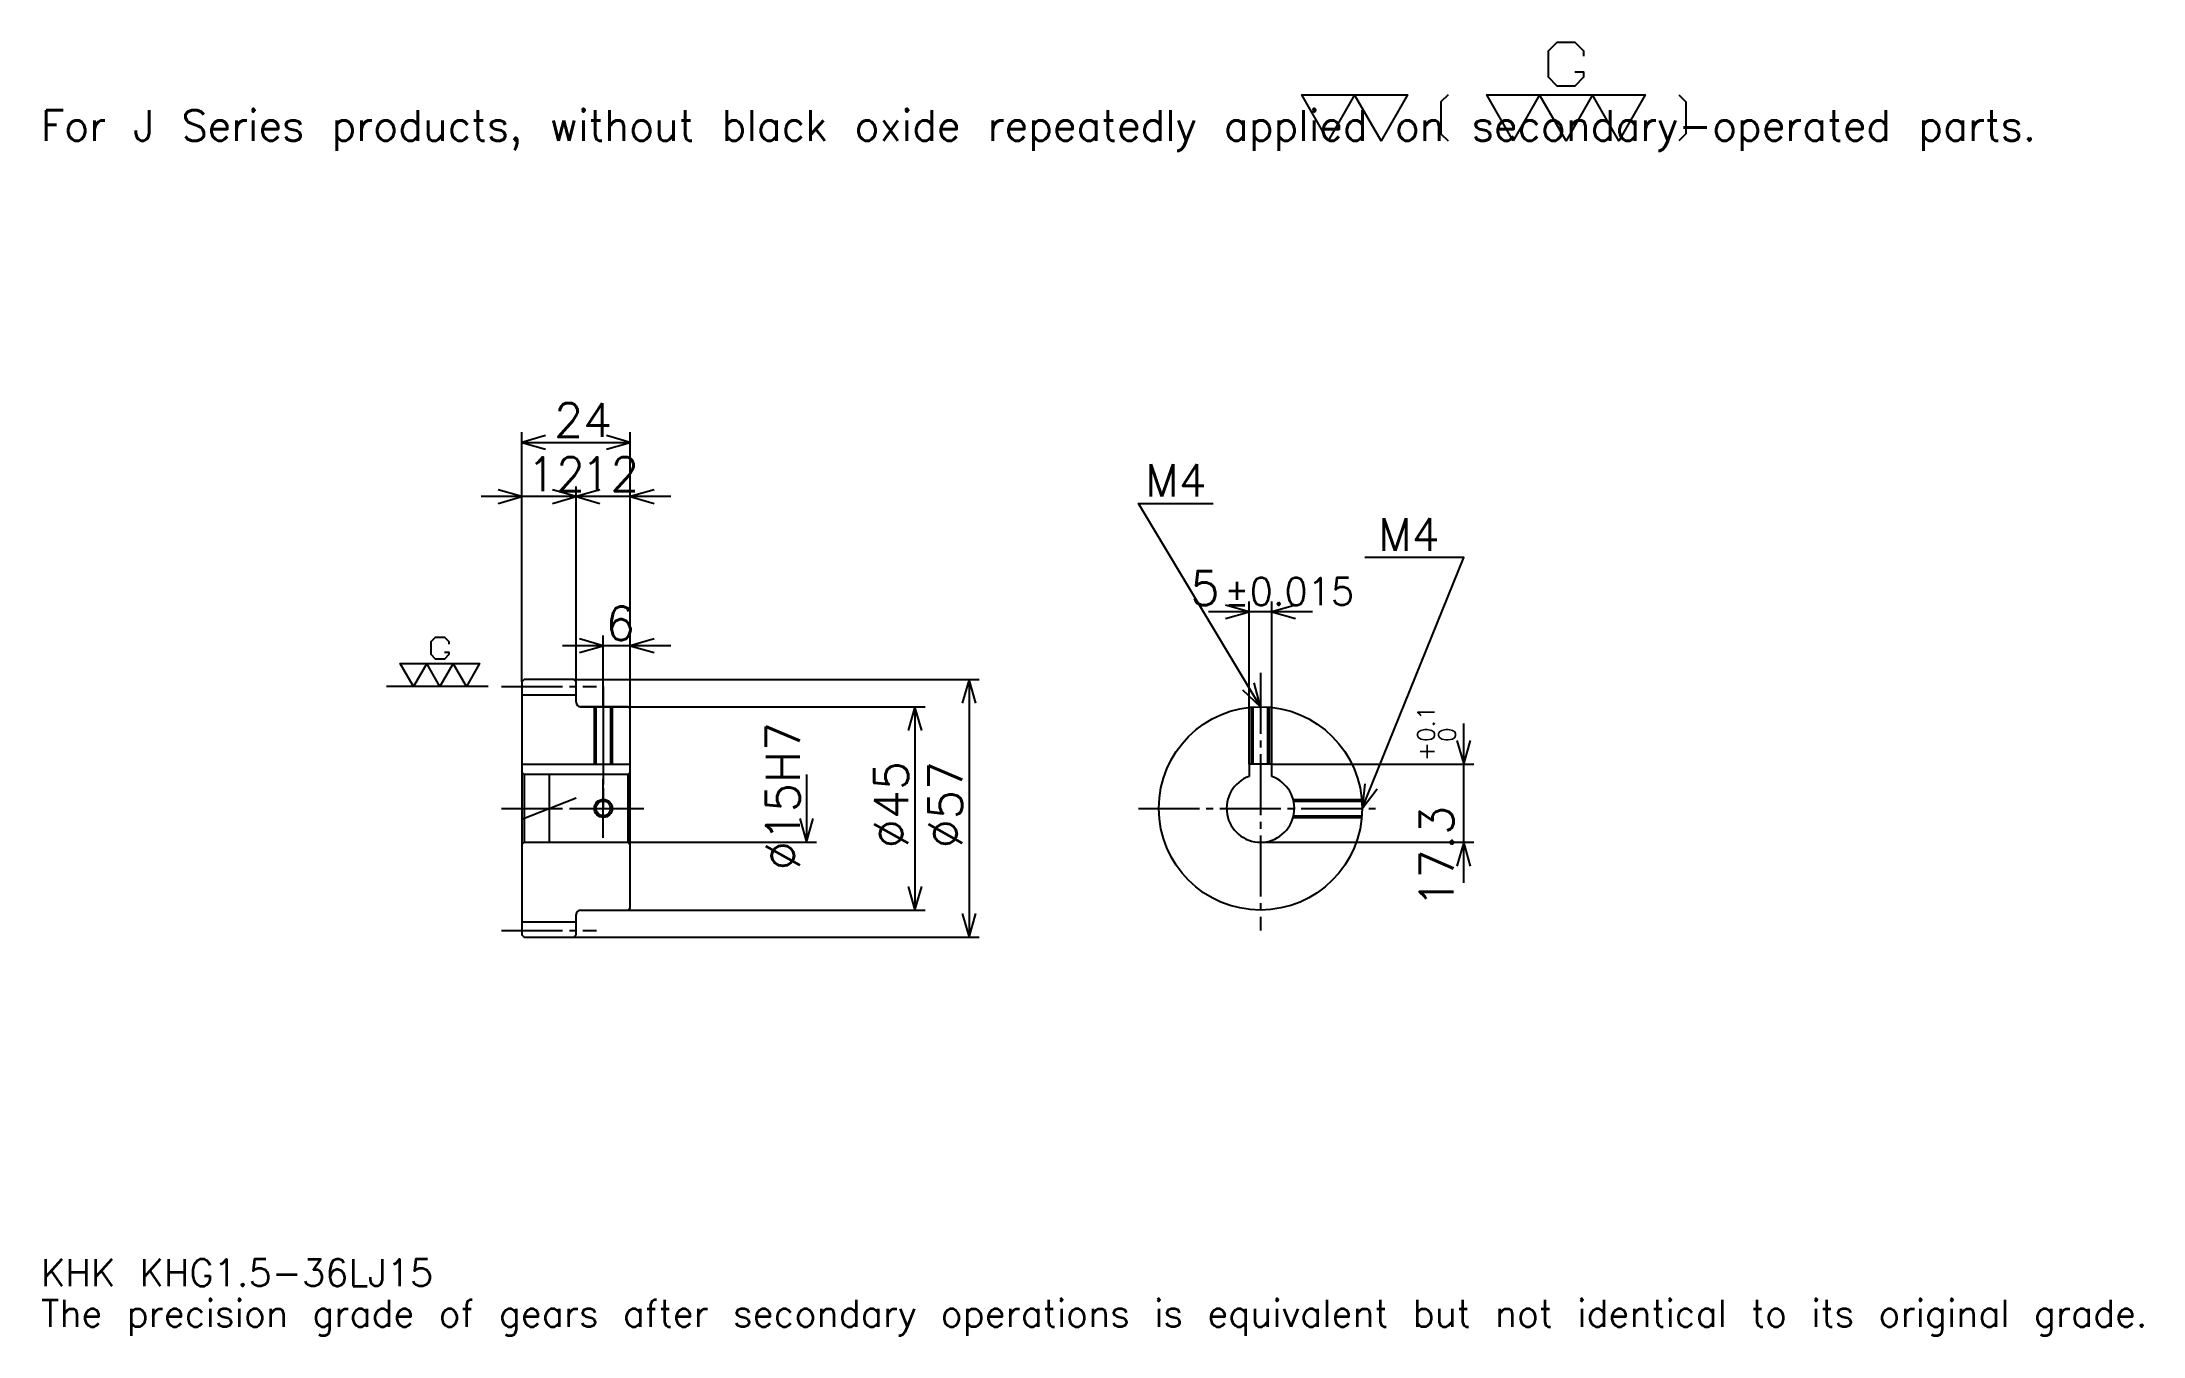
# Model space of a CAD drawing. Extents: x 15 to 480, y 6 to 292.
import ezdxf

# ---------------------------------------------------------------- set-up
doc = ezdxf.new("R2010")
doc.units = 0
doc.linetypes.add('DASHDOT', pattern=[18, 13.5, -1.5, 1.5, -1.5])
doc.layers.get('0').update_dxf_attribs({"linetype": 'CONTINUOUS'})
doc.layers.add('DASHDOT', color=6, linetype='DASHDOT')
doc.styles.add('KANJI', font='TXT', dxfattribs={"bigfont": 'BIGFONT'})

msp = doc.modelspace()

# ---------------------------------------------------------------- linework, layer by layer
at = {"color": 5}
for p, q in [((121.5, 150.75), (121.5, 205.5)), ((145.5, 150.75), (145.5, 205.5)), ((121.5, 203.25), (145.5, 203.25)), ((142.5, 191.25), (112.5, 191.25)), ((154.5, 191.25), (124.5, 191.25)), ((133.5, 150.75), (133.5, 193.5)), ((282.5, 132.050003), (282.5, 168)), ((287.5, 132.050003), (287.5, 168)), ((296.5, 165.75), (273.5, 165.75)), ((154.5, 158.25), (130.5, 158.25)), ((139.5, 150.75), (139.5, 160.5)), ((121.5, 150.25), (121.5, 150.75)), ((133, 150.75), (145.5, 150.75)), ((133.5, 150.25), (133.5, 150.75)), ((139.5, 144.75), (139.5, 150.75)), ((139.5, 144.75), (139.5, 150.75)), ((145.5, 150.75), (222.75, 150.75)), ((145.5, 144.25), (145.5, 150.75)), ((220.5, 150.75), (220.5, 93.75)), ((134.5, 144.75), (145.5, 144.75)), ((145.5, 144.75), (210.75, 144.75)), ((208.5, 144.75), (208.5, 99.75)), ((330, 105.75), (330, 141.050003)), ((287.5, 132.050003), (332.25, 132.050003)), ((184.5, 129.75), (184.5, 114.75)), ((145.5, 114.75), (186.75, 114.75)), ((285, 114.75), (332.25, 114.75)), ((134.5, 99.75), (145.5, 99.75)), ((145.5, 99.75), (210.75, 99.75)), ((133, 93.75), (145.5, 93.75)), ((145.5, 93.75), (222.75, 93.75))]:
    msp.add_line(p, q, dxfattribs=at)
at = {"color": 7}
for p, q in [((114, 149.25), (91.5, 149.25)), ((127.5, 129.75), (127.5, 114.75))]:
    msp.add_line(p, q, dxfattribs=at)
at = {"color": 4}
for p, q in [((121.5, 147.375), (133.5, 147.375)), ((121.5, 132.050003), (145.5, 132.050003)), ((145, 129.75), (145.5, 130.25)), ((122, 129.75), (122, 114.75)), ((145, 114.75), (145.5, 114.25)), ((121.5, 97.125), (133.5, 97.125))]:
    msp.add_line(p, q, dxfattribs=at)
at = {"color": 7}
for points in [[(354.600006, 285.209991), (356.549988, 285.209991), (356.549988, 284.040009), (354.600006, 282.089996), (350.700012, 282.089996), (348.75, 284.040009), (348.75, 289.890015), (350.700012, 291.839996), (354.600006, 291.839996), (356.549988, 289.890015), (356.549988, 288.720001)], [(300, 270), (294.149994, 280.140015), (317.549988, 280.140015), (311.700012, 270), (305.850006, 280.140015), (300, 270)], [(326.519989, 280.140015), (324.959991, 278.579987), (324.959991, 271.559998), (326.519989, 270)], [(340.950012, 270), (335.100006, 280.140015), (370.200012, 280.140015), (364.350006, 270), (358.5, 280.140015), (352.649994, 270), (346.799988, 280.140015), (340.950012, 270)], [(377.609985, 280.140015), (379.169983, 278.579987), (379.169983, 271.559998), (377.609985, 270)], [(104.324997, 156.854996), (105.300003, 156.854996), (105.300003, 156.270004), (104.324997, 155.294998), (102.375, 155.294998), (101.400002, 156.270004), (101.400002, 159.195007), (102.375, 160.169998), (104.324997, 160.169998), (105.300003, 159.195007), (105.300003, 158.610001)], [(97.5, 149.25), (94.574997, 154.320007), (112.125, 154.320007), (109.199997, 149.25), (106.275002, 154.320007), (103.349998, 149.25), (100.425003, 154.320007), (97.5, 149.25)]]:
    msp.add_lwpolyline(points, dxfattribs=at)
at = {"color": 5}
for points in [[(126.75, 204.75), (121.5, 203.25), (126.75, 201.75)], [(140.25, 201.75), (145.5, 203.25), (140.25, 204.75)], [(116.25, 189.75), (121.5, 191.25), (116.25, 192.75)], [(128.25, 189.75), (133.5, 191.25), (128.25, 192.75)], [(138.75, 192.75), (133.5, 191.25), (138.75, 189.75)], [(150.75, 192.75), (145.5, 191.25), (150.75, 189.75)], [(285, 144.75), (258, 189.75), (274.5, 189.75)], [(307.5, 122.25), (330, 177.75), (308.100006, 177.75)], [(277.25, 164.25), (282.5, 165.75), (277.25, 167.25)], [(292.75, 167.25), (287.5, 165.75), (292.75, 164.25)], [(134.25, 156.75), (139.5, 158.25), (134.25, 159.75)], [(150.75, 159.75), (145.5, 158.25), (150.75, 156.75)], [(222, 145.5), (220.5, 150.75), (219, 145.5)], [(281.012665, 148.480103), (285, 144.75), (283.585144, 150.02359)], [(210, 139.5), (208.5, 144.75), (207, 139.5)], [(328.5, 137.300003), (330, 132.050003), (331.5, 137.300003)], [(308.082336, 127.67894), (307.5, 122.25), (310.862549, 126.551826)], [(183, 120), (184.5, 114.75), (186, 120)], [(331.5, 109.5), (330, 114.75), (328.5, 109.5)], [(207, 105), (208.5, 99.75), (210, 105)], [(219, 99), (220.5, 93.75), (222, 99)]]:
    msp.add_lwpolyline(points, dxfattribs=at)
at = {"color": 4}
for points in [[(133.5, 145.75), (133.5, 150.25), (133, 150.75), (122, 150.75), (121.5, 150.25), (121.5, 114.25)], [(134.5, 99.75), (145, 99.75), (145.5, 100.25), (145.5, 144.25), (145, 144.75), (134.5, 144.75)], [(137.5, 144.75), (137.5, 132.050003)], [(137.880005, 144.75), (137.880005, 132.050003)], [(141.119995, 144.75), (141.119995, 132.050003)], [(141.5, 144.75), (141.5, 132.050003)], [(283, 132.050003), (283, 144.660934)], [(283.380005, 132.050003), (283.380005, 144.691605)], [(286.619995, 132.050003), (286.619995, 144.691605)], [(287, 132.050003), (287, 144.660934)], [(121.5, 114.25), (122, 114.75), (145, 114.75), (145, 129.75), (122, 129.75), (121.5, 130.25)], [(287.5, 129.321075), (287.5, 132.050003), (282.5, 132.050003), (282.5, 129.321075)], [(292.228394, 124.25), (307.41095, 124.25)], [(292.322937, 123.870003), (307.441589, 123.870003)], [(292.228394, 120.25), (307.41095, 120.25)], [(292.322937, 120.629997), (307.441589, 120.629997)], [(121.5, 114.25), (121.5, 94.25), (122, 93.75), (133, 93.75), (133.5, 94.25), (133.5, 98.75)]]:
    msp.add_lwpolyline(points, dxfattribs=at)
for centre, radius in [((285, 122.25), 22.5), ((139.5, 122.25), 1.62)]:
    msp.add_circle(centre, radius, dxfattribs=at)
at = {"color": 7}
msp.add_circle((139.5, 122.25), 2, dxfattribs=at)
at = {"color": 4}
for centre, radius, start, end in [((134.5, 145.75), 1, 180, 270), ((285, 122.25), 7.5, 109.47122094, 70.52877906), ((134.5, 98.75), 1, 90, 180)]:
    msp.add_arc(centre, radius, start, end, dxfattribs=at)
at = {"layer": 'DASHDOT', "color": 7}
for p, q in [((117, 149.25), (138, 149.25)), ((285, 152.25), (285, 95.25)), ((139.5, 144.75), (139.5, 122.25)), ((117, 122.25), (150, 122.25)), ((121.5, 119.886536), (133.5, 124.613464)), ((258, 122.25), (312, 122.25)), ((117, 95.25), (138, 95.25))]:
    msp.add_line(p, q, dxfattribs=at)
for points in [[(139.5, 149.25), (139.5, 127.550003)], [(139.5, 115.75), (139.5, 128.75)], [(133, 122.25), (146, 122.25)]]:
    msp.add_lwpolyline(points, dxfattribs=at)

# ---------------------------------------------------------------- texts
at = {"color": 7, "style": 'KANJI'}
for s, height, p in [('For J Series products, without black oxide repeatedly applied on secondary-operated parts.', 6.75, (15, 270)), ('24', 7.5, (128.625, 204.449997)), ('12', 7.5, (122.625, 192.449997)), ('12', 7.5, (134.625, 192.449997)), ('M4', 7.2, (259.5, 191.25)), ('M4', 7.2, (311.100006, 179.25)), ('5', 7.5, (269.518494, 167.25)), ('%%p0.015', 6, (276.942596, 167.25)), ('6', 7.5, (140.0625, 159.449997)), ('KHK KHG1.5-36LJ15', 6, (15, 16.5)), ('The precision grade of gears after secondary operations is equivalent but not identical to its original grade.', 6, (15, 7.5))]:
    msp.add_text(s, height=height, dxfattribs=at).set_placement(p)
for s, height, p in [('%%c15H7', 7.5, (183, 108.5625)), ('0.1', 3.75, (323.549988, 136.947784)), ('0', 3.75, (328.200012, 136.947784)), ('+', 3.75, (323.549988, 132.747787)), ('%%c45', 7.5, (207, 113.4375)), ('%%c57', 7.5, (219, 113.4375)), ('17.3', 7.5, (327.75, 100.284813))]:
    msp.add_text(s, height=height, rotation=90, dxfattribs=at).set_placement(p)

doc.saveas('drawing.dxf')
